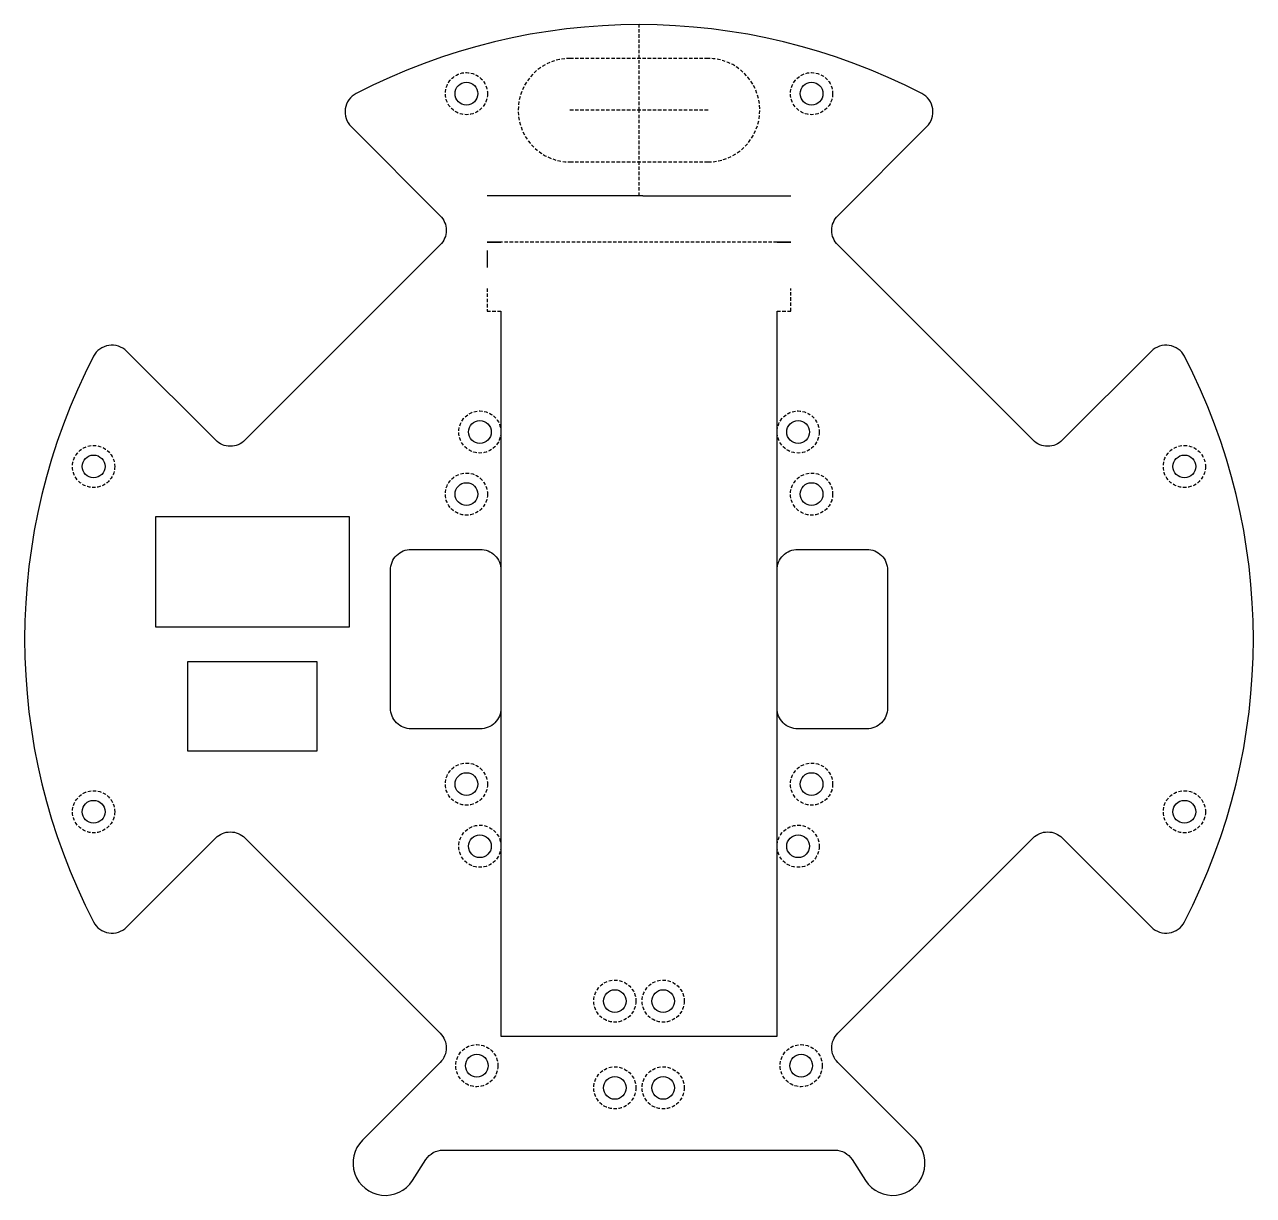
# Model space of a CAD drawing. Header units: millimetres. Extents: x -89 to 89, y -81 to 89.
import ezdxf

# ---------------------------------------------------------------- set-up
doc = ezdxf.new("R2010")
doc.units = ezdxf.units.MM
doc.linetypes.add('DASHED', pattern=[0.75, 0.5, -0.25])
doc.layers.get('0').update_dxf_attribs({"linetype": 'CONTINUOUS'})
doc.layers.add('1', color=7, linetype='DASHED')

msp = doc.modelspace()

# ---------------------------------------------------------------- linework, layer by layer
for p, q in [((-0.56, 64.2), (-22, 64.2)), ((0.56, 64.2), (-0.56, 64.2)), ((0.56, 64.2), (22, 64.2)), ((-22, 56.3), (-22, 53.8)), ((-20, 47.5), (-20, -57.5)), ((20, -57.5), (20, 47.5)), ((-20, -57.5), (20, -57.5))]:
    msp.add_line(p, q)
for points in [[(-28.8, 57.08), (-57.08, 28.8, -0.414214), (-61.32, 28.8), (-74.23, 41.7, 0.507314), (-79.01, 40.96, 0.243798), (-79.01, -40.96, 0.507314), (-74.23, -41.7), (-61.32, -28.8, -0.414214), (-57.08, -28.8), (-28.8, -57.08, -0.414214), (-28.8, -61.32), (-40.06, -72.59, 1.114867), (-32.82, -78.41), (-30.88, -75.39, -0.255993), (-28.36, -74), (28.36, -74, -0.255993), (30.88, -75.39), (32.82, -78.41, 1.114872), (40.06, -72.59), (28.8, -61.32, -0.414214), (28.8, -57.08), (57.08, -28.8, -0.414214), (61.32, -28.8), (74.23, -41.7, 0.507314), (79.01, -40.96, 0.243798), (79.01, 40.96, 0.507314), (74.23, 41.7), (61.32, 28.8, -0.414214), (57.08, 28.8), (28.8, 57.08, -0.414214), (28.8, 61.32), (41.7, 74.23, 0.507314), (40.96, 79.01, 0.243798), (-40.96, 79.01, 0.507314), (-41.7, 74.23), (-28.8, 61.32, -0.414214)], [(-36, -10), (-36, 10, -0.414214), (-33, 13), (-23, 13, -0.414214), (-20, 10), (-20, -10, -0.414214), (-23, -13), (-33, -13, -0.414214)], [(20, -10), (20, 10, -0.414214), (23, 13), (33, 13, -0.414214), (36, 10), (36, -10, -0.414214), (33, -13), (23, -13, -0.414214)]]:
    msp.add_lwpolyline(points, format="xyb", close=True)
for points in [[(-20, 57.5), (-22, 57.5)], [(22, 57.5), (20, 57.5)], [(-42, 17.75), (-42, 1.75), (-70, 1.75), (-70, 17.75)], [(-46.65, -3.25), (-46.65, -16.25), (-65.35, -16.25), (-65.35, -3.25)]]:
    msp.add_lwpolyline(points, close=True)
for centre in [(-25, 79), (25, 79), (-23.05, 30), (23.05, 30), (-79, 25), (79, 25), (-25, 21), (25, 21), (-25, -21), (25, -21), (-79, -25), (79, -25), (-23.05, -30), (23.05, -30), (-3.5, -52.43), (3.5, -52.43), (-23.49, -61.78), (23.49, -61.78), (-3.5, -64.99), (3.5, -64.99)]:
    msp.add_circle(centre, 1.65)
at = {"layer": '1'}
for p, q in [((0, 76.6), (0, 89)), ((10, 84.1), (-10, 84.1)), ((10, 76.6), (-10, 76.6)), ((0, 64.2), (0, 76.6)), ((-10, 69.1), (10, 69.1)), ((20, 57.5), (-20, 57.5)), ((-22, 50.8), (-22, 47.5)), ((22, 47.5), (22, 50.8)), ((-22, 47.5), (-20, 47.5)), ((20, 47.5), (22, 47.5))]:
    msp.add_line(p, q, dxfattribs=at)
for centre in [(-25, 79), (25, 79), (-23.05, 30), (23.05, 30), (-79, 25), (79, 25), (-25, 21), (25, 21), (-25, -21), (25, -21), (-79, -25), (79, -25), (-23.05, -30), (23.05, -30), (-3.5, -52.43), (3.5, -52.43), (-23.49, -61.78), (23.49, -61.78), (-3.5, -64.99), (3.5, -64.99)]:
    msp.add_circle(centre, 3.05, dxfattribs=at)
for centre, start, end in [((-10, 76.6), 90, 270), ((10, 76.6), -90, 90)]:
    msp.add_arc(centre, 7.5, start, end, dxfattribs=at)

doc.saveas('drawing.dxf')
